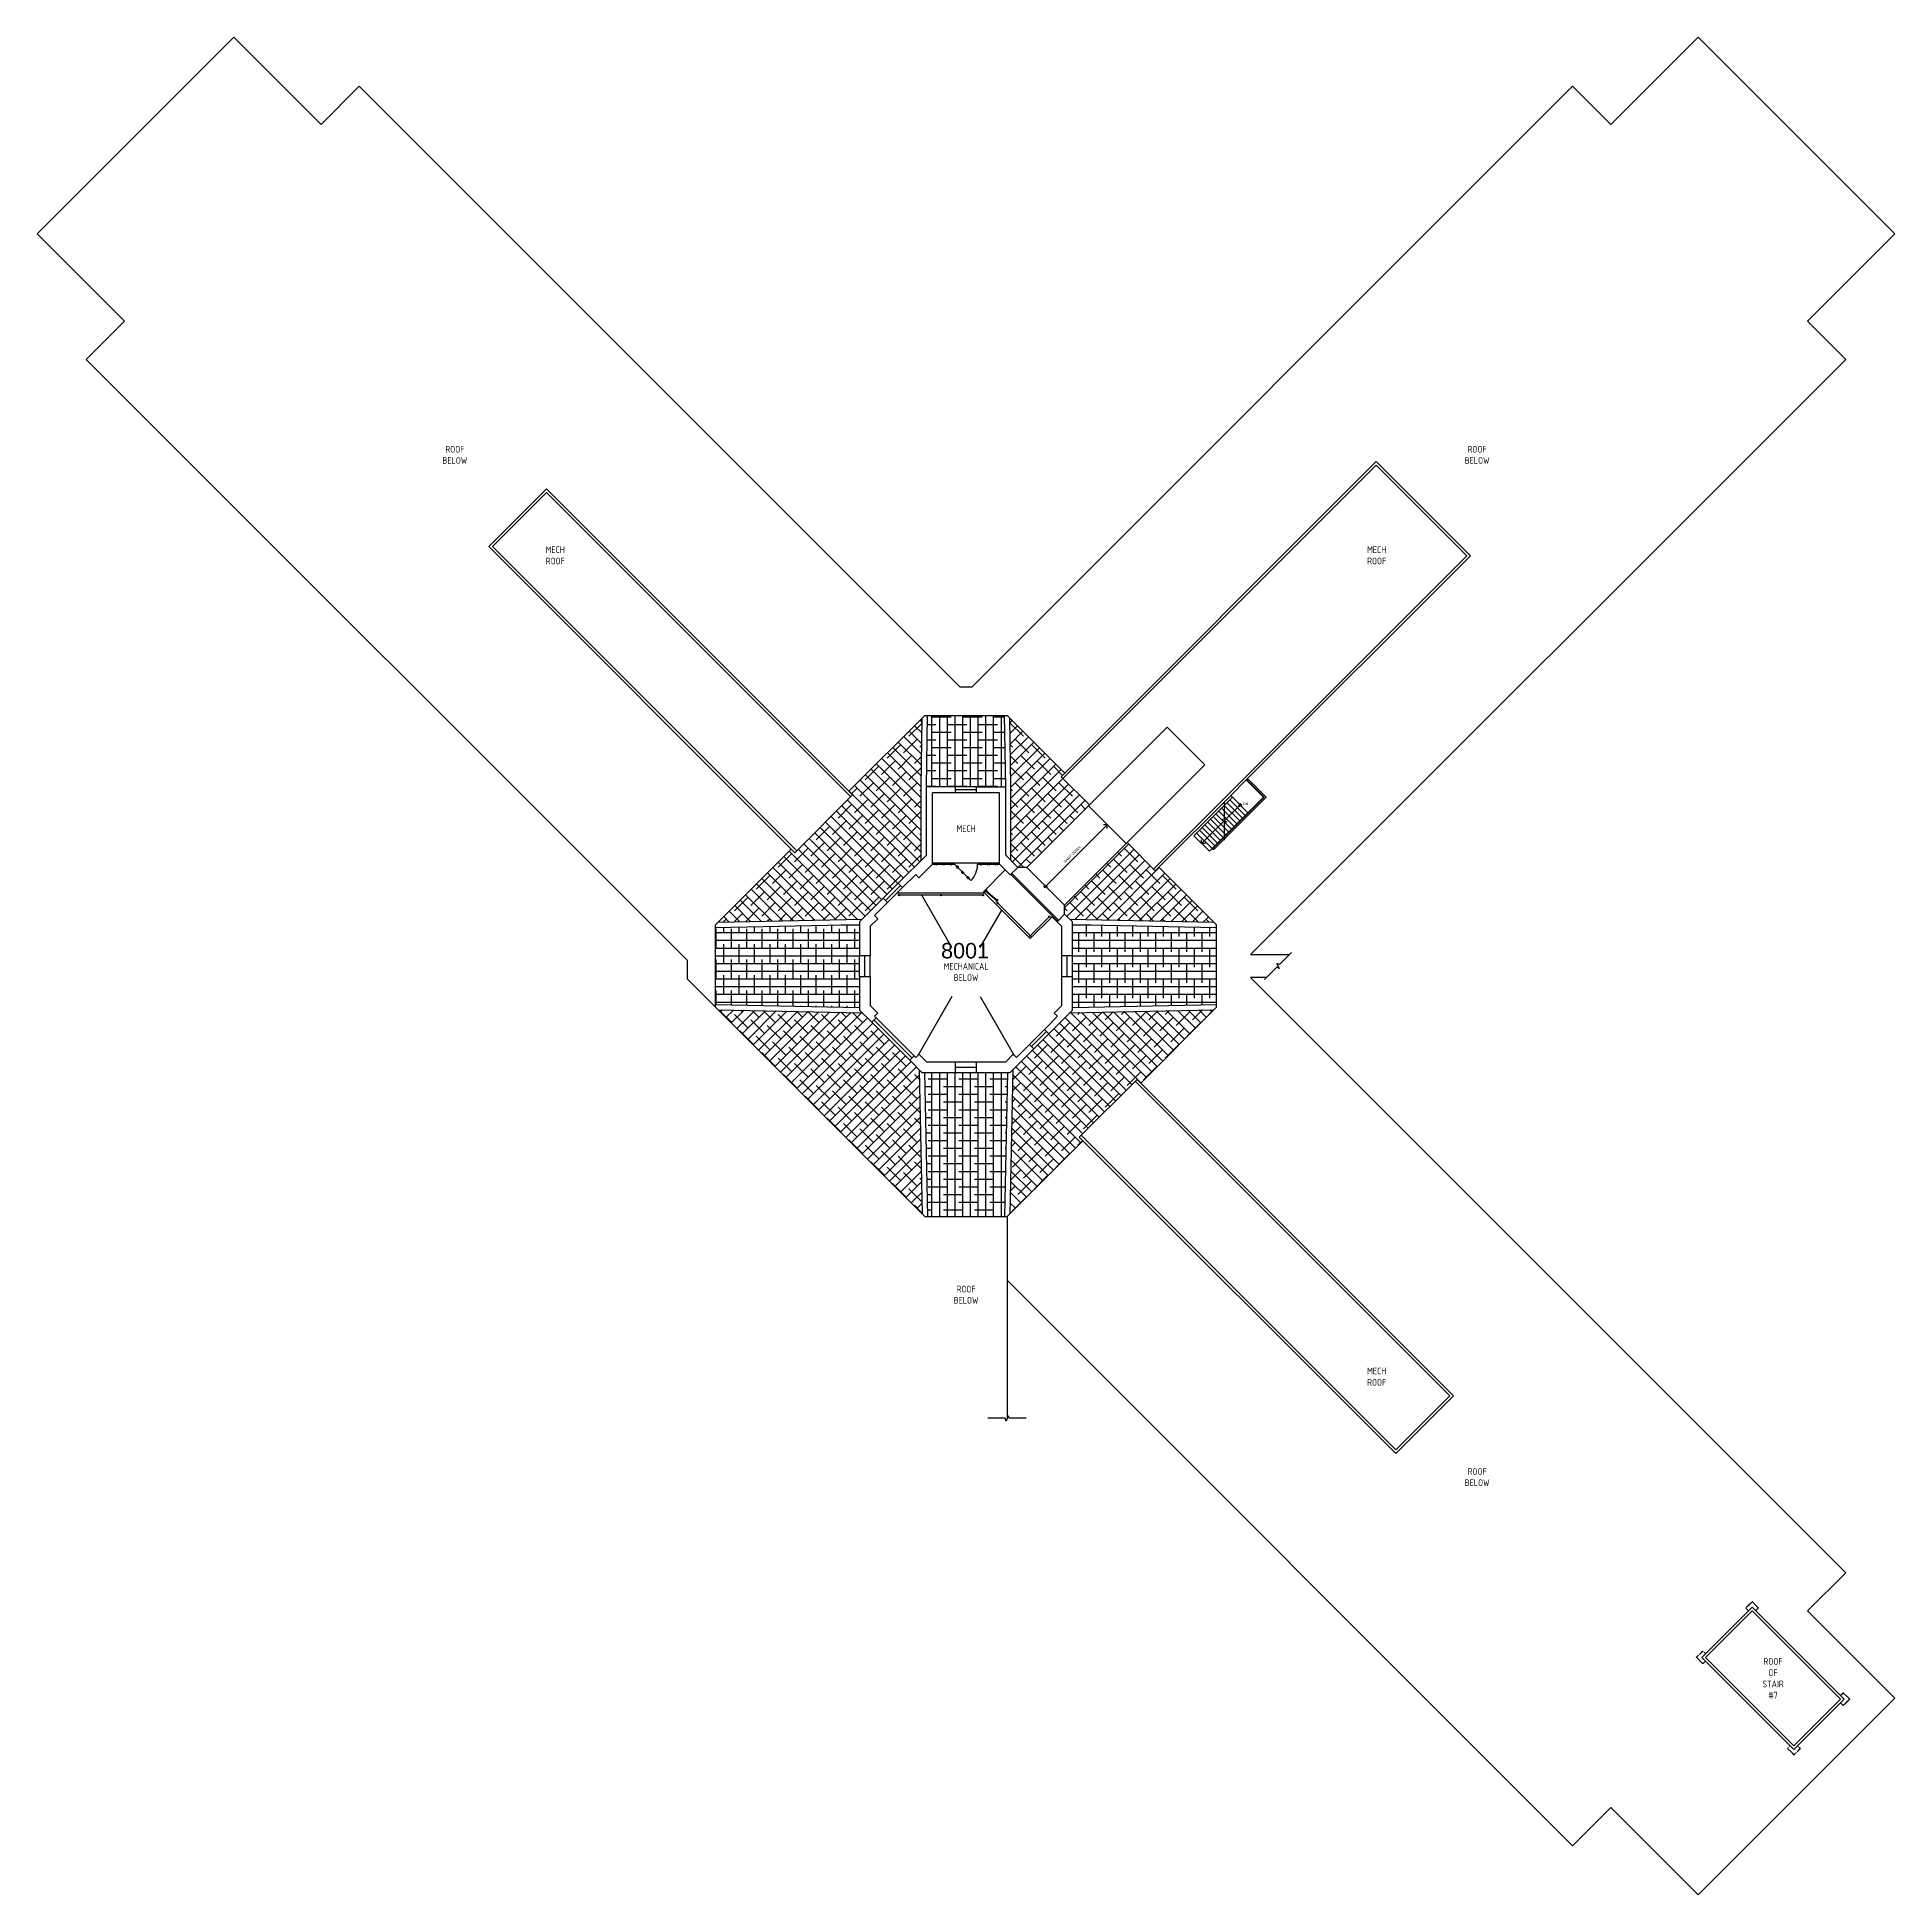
# Model space of a CAD drawing. Header units: inches. Extents: x -3312 to -422, y 111 to 3001.
import ezdxf
from ezdxf.enums import TextEntityAlignment as Align

# ---------------------------------------------------------------- set-up
doc = ezdxf.new("R2010")
doc.units = ezdxf.units.IN
doc.header["$MEASUREMENT"] = 0
doc.linetypes.add('HIDDEN', pattern=[0.375, 0.25, -0.125])
doc.layers.get('0').update_dxf_attribs({"linetype": 'CONTINUOUS'})
doc.layers.get('DEFPOINTS').update_dxf_attribs({"color": 31, "linetype": 'CONTINUOUS'})
for name, color, linetype in [('A-ANNO-ROOM', 4, 'CONTINUOUS'), ('A-ANNO-TEXT', 4, 'CONTINUOUS'), ('A-DOOR', 2, 'CONTINUOUS'), ('A-FLOR-FENCE', 5, 'CONTINUOUS'), ('A-FLOR-HRAL', 1, 'CONTINUOUS'), ('A-FLOR-STRS', 2, 'CONTINUOUS'), ('A-GLAZ', 2, 'CONTINUOUS'), ('A-GLAZ-SILL', 1, 'CONTINUOUS'), ('A-GLAZ-VENT', 2, 'ZIGZAG'), ('A-ROOF-FLSH', 8, 'CONTINUOUS'), ('A-ROOF-LEVL-MED', 3, 'CONTINUOUS'), ('A-ROOF-LEVL-THIN', 1, 'CONTINUOUS'), ('A-ROOF-PATT', 8, 'CONTINUOUS'), ('A-WALL-FULL', 6, 'CONTINUOUS'), ('A-WALL-HDDN', 1, 'HIDDEN')]:
    doc.layers.add(name, color=color, linetype=linetype)
doc.styles.add('11', font='dim', dxfattribs={"width": 0.85, "height": 10.5})
doc.styles.add('ARIAL', font='arial.ttf')
doc.linetypes.add('ZIGZAG', pattern='A,0.0001,-0.2,[131,ltypeshp.shx,S=0.2,R=0,X=-0.2,Y=0],-0.4,[131,ltypeshp.shx,S=0.2,R=180,X=0.2,Y=0],-0.2', length=0.8001)
doc.dimstyles.new('STANDARD$7', dxfattribs={"dimtxt": 0.18, "dimasz": 4, "dimexe": 0.18, "dimexo": 0.0625, "dimgap": 0.09, "dimtad": 0, "dimtih": 1, "dimtoh": 1, "dimdec": 4, "dimzin": 0, "dimdsep": 46, "dimtxsty": 'Standard', "dimcen": 0.09, "dimadec": 0, "dimazin": 0, "dimtfac": 1, "dimtdec": 4, "dimtofl": 0, "dimtmove": 0, "dimatfit": 3, "dimldrblk": 'ORIGIN', "dimfxl": 1, "dimtolj": 1, "dimtzin": 0, "dimarcsym": 0})

# ---------------------------------------------------------------- blocks, each defined once
blk = doc.blocks.new('_Origin')
at = {"lineweight": -2}
blk.add_line((0, 0), (-1, 0), dxfattribs=at)
blk.add_circle((0, 0), 0.5, dxfattribs=at)

msp = doc.modelspace()

# ---------------------------------------------------------------- hatches: boundary and pattern name
at = {"layer": 'A-ROOF-PATT'}
h = msp.add_hatch(dxfattribs=at)
h.set_pattern_fill('ANSI38', color=256, scale=96, angle=90, style=0)
h.paths.add_polyline_path([(-1936.7, 1835.1), (-1935, 1941.9), (-2049.1, 1827.9), (-2043.4, 1822.2), (-2133.2, 1732.4), (-2138.9, 1738.1), (-2252.8, 1624.1), (-2028.4, 1628.7), (-1995.7, 1661.4), (-1972.4, 1684.8), (-1936.7, 1720.4)])
h = msp.add_hatch(dxfattribs=at)
h.set_pattern_fill('ANSI38', color=256, scale=96, angle=225, style=0)
h.paths.add_polyline_path([(-1850.5, 1835), (-1805.3, 1835), (-1807.1, 1946), (-1927, 1946), (-1928.7, 1835), (-1883.5, 1835)])
h = msp.add_hatch(dxfattribs=at)
h.set_pattern_fill('ANSI38', color=256, scale=96, angle=180, style=0)
h.paths.add_polyline_path([(-1675.1, 1806.7), (-1718.9, 1850.5), (-1713.3, 1856.2), (-1799, 1941.9), (-1797.3, 1835.1), (-1797.3, 1720.4), (-1786.4, 1709.5), (-1772.6, 1709.2)])
h.paths.add_polyline_path([(-1713.9, 1650.5), (-1713.6, 1636.7), (-1705.6, 1628.7), (-1481.2, 1624.1), (-1566.9, 1709.8), (-1572.6, 1704.1), (-1616.4, 1748)])
h = msp.add_hatch(dxfattribs=at)
h.set_pattern_fill('ANSI38', color=256, scale=96, angle=315, style=0)
h.paths.add_polyline_path([(-2032.5, 1572.6), (-2032.5, 1620.6), (-2256.9, 1616), (-2256.9, 1496.1), (-2032.5, 1491.5), (-2032.5, 1539.6)])
h = msp.add_hatch(dxfattribs=at)
h.set_pattern_fill('ANSI38', color=256, scale=96, angle=135, style=0)
h.paths.add_polyline_path([(-1701.5, 1620.6), (-1701.5, 1572.6), (-1701.5, 1539.6), (-1701.5, 1491.5), (-1477.1, 1496.1), (-1477.1, 1616)])
h = msp.add_hatch(dxfattribs=at)
h.set_pattern_fill('ANSI38', color=256, scale=96, style=0)
h.paths.add_polyline_path([(-2013.7, 1468.7), (-2028.4, 1483.4), (-2252.8, 1488), (-1935.1, 1170.3), (-1939.7, 1394.7), (-1954.4, 1409.4)])
h = msp.add_hatch(dxfattribs=at)
h.set_pattern_fill('ANSI38', color=256, scale=96, angle=90, style=0)
h.paths.add_polyline_path([(-1705.6, 1483.4), (-1738.3, 1450.7), (-1761.7, 1427.4), (-1794.4, 1394.7), (-1799, 1170.3), (-1685, 1284.2), (-1690.7, 1289.9), (-1600.9, 1379.7), (-1595.2, 1374), (-1481.2, 1488)])
h = msp.add_hatch(dxfattribs=at)
h.set_pattern_fill('ANSI38', color=256, scale=96, angle=45, style=0)
h.paths.add_polyline_path([(-1927, 1166.2), (-1807.1, 1166.2), (-1802.5, 1390.6), (-1850.5, 1390.6), (-1883.5, 1390.6), (-1931.6, 1390.6)])

# ---------------------------------------------------------------- linework, layer by layer
at = {"layer": 'A-ANNO-TEXT'}
for p, q in [((-1889, 1585), (-1936, 1666.5)), ((-1844.9, 1585), (-1811.3, 1643.2)), ((-1889, 1508.7), (-1941.7, 1417.4)), ((-1844.9, 1508.7), (-1791.9, 1416.9))]:
    msp.add_line(p, q, dxfattribs=at)
for points in [[(-1647.2, 1769.9), (-1647.2, 1775.9), (-1653.2, 1775.9)], [(-1494.4, 1746.6), (-1500.4, 1746.6), (-1500.4, 1752.6)], [(-1360.5, 1577.1), (-1379.4, 1558.2), (-1383.3, 1560), (-1379.6, 1552.1), (-1383.6, 1554), (-1402.5, 1535.1)], [(-1773.4, 852.3), (-1800.1, 852.3), (-1801.6, 856.4), (-1804.6, 848.1), (-1806.1, 852.3), (-1832.8, 852.3)]]:
    msp.add_lwpolyline(points, dxfattribs=at)
at = {"layer": 'A-DOOR'}
msp.add_lwpolyline([(-1725.3, 1626.4), (-1796.7, 1697.8), (-1795.3, 1699.3), (-1723.8, 1627.8)], close=True, dxfattribs=at)
at = {"layer": 'A-FLOR-FENCE'}
for p, q in [((-1919.3, 1714.5), (-1885, 1714.5)), ((-1912.5, 1712.9), (-1915.8, 1716.2)), ((-1912.5, 1716.2), (-1915.8, 1712.9)), ((-1900.5, 1716.2), (-1903.8, 1712.9)), ((-1900.5, 1712.9), (-1903.8, 1716.2)), ((-1888.5, 1716.2), (-1891.8, 1712.9)), ((-1888.5, 1712.9), (-1891.8, 1716.2)), ((-1885, 1714.5), (-1859.6, 1689.1)), ((-1878.4, 1710.3), (-1883.1, 1710.3)), ((-1880.8, 1707.9), (-1880.8, 1712.7)), ((-1849, 1714.5), (-1814.8, 1714.5)), ((-1842.2, 1712.9), (-1845.6, 1716.2)), ((-1842.2, 1716.2), (-1845.6, 1712.9)), ((-1830.2, 1716.2), (-1833.6, 1712.9)), ((-1830.2, 1712.9), (-1833.6, 1716.2)), ((-1818.2, 1716.2), (-1821.6, 1712.9)), ((-1818.2, 1712.9), (-1821.6, 1716.2)), ((-1869.9, 1701.8), (-1874.7, 1701.8)), ((-1872.3, 1699.5), (-1872.3, 1704.2)), ((-1861.5, 1693.3), (-1866.2, 1693.3)), ((-1863.8, 1691), (-1863.8, 1695.7))]:
    msp.add_line(p, q, dxfattribs=at)
msp.add_arc((-1885, 1714.5), 36, 315, 360, dxfattribs=at)
at = {"layer": 'A-FLOR-HRAL'}
for p, q in [((-1906.9, 1666.5), (-1970.2, 1666.5)), ((-1841.7, 1666.5), (-1904.9, 1666.5)), ((-1767.7, 1603.8), (-1817.1, 1653.2)), ((-1766.3, 1603.8), (-1738, 1632.1))]:
    msp.add_line(p, q, dxfattribs=at)
msp.add_lwpolyline([(-1403.6, 1818, 0.414214), (-1403.6, 1819.4), (-1429, 1844.9, -1), (-1427.6, 1846.3), (-1400.7, 1819.4, -0.414214), (-1400.7, 1818), (-1481.4, 1737.4, -1), (-1482.8, 1738.8)], format="xyb", close=True, dxfattribs=at)
for centre in [(-1971.2, 1666.5), (-1905.9, 1666.5), (-1840.7, 1666.5), (-1817.8, 1653.9), (-1737.3, 1632.8), (-1767, 1603.1)]:
    msp.add_circle(centre, 1, dxfattribs=at)
at = {"layer": 'A-FLOR-STRS'}
for p, q in [((-1772.6, 1709.2), (-1554.2, 1927.6)), ((-1495.5, 1868.9), (-1554.2, 1927.6)), ((-1713.9, 1650.5), (-1495.5, 1868.9)), ((-1431.2, 1845.6), (-1455.2, 1821.5)), ((-1428.3, 1794.6), (-1455.2, 1821.5)), ((-1404.3, 1818.7), (-1431.2, 1845.6)), ((-1617.8, 1746.6), (-1676.5, 1805.3)), ((-1512.5, 1758.6), (-1452.4, 1818.7)), ((-1404.3, 1818.7), (-1488.4, 1734.5)), ((-1478.1, 1792.9), (-1454.1, 1768.9)), ((-1473.8, 1797.2), (-1449.8, 1773.2)), ((-1469.5, 1801.5), (-1445.5, 1777.5)), ((-1465.2, 1805.8), (-1441.2, 1781.8)), ((-1460.9, 1810.1), (-1436.9, 1786.1)), ((-1456.7, 1814.4), (-1432.6, 1790.4)), ((-1503.9, 1767.2), (-1479.8, 1743.1)), ((-1499.6, 1771.5), (-1475.5, 1747.4)), ((-1495.3, 1775.8), (-1471.3, 1751.7)), ((-1491, 1780.1), (-1467, 1756)), ((-1486.7, 1784.3), (-1462.7, 1760.3)), ((-1482.4, 1788.6), (-1458.4, 1764.6)), ((-1488.4, 1734.5), (-1512.5, 1758.6)), ((-1508.2, 1762.9), (-1484.1, 1738.8)), ((-1919.3, 1716.5), (-1814.8, 1716.5)), ((-1805.9, 1705.6), (-1839.8, 1671.7)), ((-1837.7, 1669.5), (-1974.2, 1669.5)), ((-1839.8, 1671.7), (-1767, 1598.9)), ((-1819.6, 1657.8), (-1836.4, 1671.9)), ((-1818.9, 1658.6), (-1835.8, 1672.7)), ((-1733, 1632.8), (-1767, 1598.9)), ((-1725.3, 1625), (-1733, 1632.8))]:
    msp.add_line(p, q, dxfattribs=at)
msp.add_lwpolyline([(-1713.6, 1636.7), (-1713.9, 1650.5), (-1772.6, 1709.2), (-1786.4, 1709.5)], dxfattribs=at)
for points in [[(-1835.6, 1674.5), (-1834.8, 1673.9), (-1837.4, 1670.8), (-1838.1, 1671.4)], [(-1817.2, 1659.1), (-1818, 1659.7), (-1820.5, 1656.7), (-1819.8, 1656)]]:
    msp.add_lwpolyline(points, close=True, dxfattribs=at)
at = {"layer": 'A-GLAZ'}
msp.add_line((-1850.5, 1830.3), (-1883.5, 1830.3), dxfattribs=at)
at = {"layer": 'A-GLAZ-SILL'}
for p, q in [((-1850.5, 1835), (-1883.5, 1835)), ((-1850.5, 1825.5), (-1883.5, 1825.5)), ((-1995.7, 1661.4), (-1972.4, 1684.8)), ((-1989, 1654.7), (-1965.7, 1678)), ((-2032.5, 1539.6), (-2032.5, 1572.6)), ((-2016, 1539.6), (-2016, 1572.6)), ((-1718, 1539.6), (-1718, 1572.6)), ((-1701.5, 1539.6), (-1701.5, 1572.6)), ((-2007, 1475.4), (-1947.7, 1416.1)), ((-2013.7, 1468.7), (-1954.4, 1409.4)), ((-1768.4, 1434.1), (-1745.1, 1457.4)), ((-1761.7, 1427.4), (-1738.3, 1450.7)), ((-1883.5, 1407.1), (-1850.5, 1407.1)), ((-1883.5, 1390.6), (-1850.5, 1390.6))]:
    msp.add_line(p, q, dxfattribs=at)
at = {"layer": 'A-GLAZ-VENT'}
for p, q in [((-1992.4, 1658.1), (-1969, 1681.4)), ((-2024.3, 1539.6), (-2024.3, 1572.6)), ((-1709.8, 1539.6), (-1709.8, 1572.6)), ((-2010.4, 1472.1), (-1951, 1412.7)), ((-1765, 1430.7), (-1741.7, 1454.1)), ((-1883.5, 1398.8), (-1850.5, 1398.8))]:
    msp.add_line(p, q, dxfattribs=at)
at = {"layer": 'A-ROOF-FLSH'}
for p, q in [((-1228.6, 2335.2), (-1716.1, 1847.7)), ((-1228.6, 2335.2), (-1087.8, 2194.5)), ((-2519.6, 2292.8), (-2603.8, 2208.7)), ((-2519.6, 2292.8), (-2046.2, 1819.4)), ((-2603.8, 2208.7), (-2130.4, 1735.3)), ((-1087.8, 2194.5), (-1575.4, 1707)), ((-1114, 887.2), (-1603.7, 1376.9)), ((-1198.2, 803), (-1687.9, 1292.7)), ((-1114, 887.2), (-1198.2, 803))]:
    msp.add_line(p, q, dxfattribs=at)
msp.add_lwpolyline([(-716.3, 480.3), (-578.7, 342.7), (-506.3, 415.2), (-643.8, 552.8)], close=True, dxfattribs=at)
at = {"layer": 'A-ROOF-LEVL-MED'}
for p, q in [((-1228.6, 2340.9), (-1713.3, 1856.2)), ((-1228.6, 2340.9), (-1082.2, 2194.5)), ((-2519.6, 2298.5), (-2609.4, 2208.7)), ((-2519.6, 2298.5), (-2043.4, 1822.2)), ((-2609.4, 2208.7), (-2133.2, 1732.4)), ((-1082.2, 2194.5), (-1431.2, 1845.6)), ((-2049.1, 1827.9), (-1931, 1946)), ((-1931, 1946), (-1803.1, 1946)), ((-1713.3, 1856.2), (-1803.1, 1946)), ((-2043.4, 1822.2), (-2133.2, 1732.4)), ((-1455.2, 1821.5), (-1566.9, 1709.8)), ((-2256.9, 1620), (-2138.9, 1738.1)), ((-1477.1, 1620), (-1566.9, 1709.8)), ((-2256.9, 1492.1), (-2256.9, 1620)), ((-1477.1, 1492.1), (-1477.1, 1620)), ((-1931, 1166.2), (-2256.9, 1492.1)), ((-1595.2, 1374), (-1477.1, 1492.1)), ((-1600.9, 1379.7), (-1690.7, 1289.9)), ((-1108.4, 887.2), (-1600.9, 1379.7)), ((-1803.1, 1166.2), (-1685, 1284.2)), ((-1198.2, 797.4), (-1690.7, 1289.9)), ((-1931, 1166.2), (-1803.1, 1166.2)), ((-1108.4, 887.2), (-1198.2, 797.4))]:
    msp.add_line(p, q, dxfattribs=at)
msp.add_lwpolyline([(-721.9, 480.3), (-578.7, 337.1), (-500.6, 415.2), (-643.8, 558.4)], close=True, dxfattribs=at)
at = {"layer": 'A-ROOF-LEVL-THIN'}
for p, q in [((-3312.3, 2695.2), (-3006.1, 3001.3)), ((-2870.4, 2865.6), (-3006.1, 3001.3)), ((-863.7, 2865.6), (-727.9, 3001.3)), ((-727.9, 3001.3), (-421.8, 2695.2)), ((-2811, 2925), (-2870.4, 2865.6)), ((-1876, 1990), (-2811, 2925)), ((-1858.1, 1990), (-923.1, 2925)), ((-923.1, 2925), (-863.7, 2865.6)), ((-3176.5, 2559.4), (-3312.3, 2695.2)), ((-557.5, 2559.4), (-421.8, 2695.2)), ((-3235.9, 2500), (-3176.5, 2559.4)), ((-498.1, 2500), (-557.5, 2559.4)), ((-2301, 1565), (-3235.9, 2500)), ((-1424.1, 1574.1), (-498.1, 2500)), ((-1858.1, 1990), (-1876, 1990)), ((-2301, 1565), (-2301, 1536.2)), ((-1424.1, 1574.1), (-1363.5, 1574.1)), ((-2256.9, 1492.1), (-2301, 1536.2)), ((-1424.1, 1538.1), (-498.1, 612.1)), ((-1399.5, 1538.1), (-1424.1, 1538.1)), ((-1803.1, 1166.2), (-1803.1, 852.3)), ((-498.1, 612.1), (-557.5, 552.8)), ((-557.5, 552.8), (-421.8, 417)), ((-727.9, 110.8), (-421.8, 417)), ((-923.1, 187.2), (-863.7, 246.6)), ((-863.7, 246.6), (-727.9, 110.8))]:
    msp.add_line(p, q, dxfattribs=at)
msp.add_lwpolyline([(-1803.1, 1067.2), (-923.1, 187.2)], dxfattribs=at)
at = {"layer": 'A-ROOF-PATT'}
for p, q in [((-1936.7, 1835.1), (-1935, 1941.9)), ((-1928.7, 1835), (-1927, 1946)), ((-1805.3, 1835), (-1807.1, 1946)), ((-1797.3, 1835.1), (-1799, 1941.9)), ((-1713.3, 1856.2), (-1718.9, 1850.5)), ((-1675.1, 1806.7), (-1718.9, 1850.5)), ((-1936.7, 1720.4), (-1936.7, 1835.1)), ((-1797.3, 1720.4), (-1797.3, 1835.1)), ((-1572.6, 1704.1), (-1616.4, 1748)), ((-1566.9, 1709.8), (-1572.6, 1704.1)), ((-2256.9, 1616), (-2032.5, 1620.6)), ((-2252.8, 1624.1), (-2028.4, 1628.7)), ((-1705.6, 1628.7), (-1481.2, 1624.1)), ((-1701.5, 1620.6), (-1477.1, 1616)), ((-2256.9, 1496.1), (-2032.5, 1491.5)), ((-2252.8, 1488), (-2028.4, 1483.4)), ((-1705.6, 1483.4), (-1481.2, 1488)), ((-1701.5, 1491.5), (-1477.1, 1496.1)), ((-1939.7, 1394.7), (-1935.1, 1170.3)), ((-1931.6, 1390.6), (-1927, 1166.2)), ((-1802.5, 1390.6), (-1807.1, 1166.2)), ((-1794.4, 1394.7), (-1799, 1170.3))]:
    msp.add_line(p, q, dxfattribs=at)
at = {"layer": 'A-WALL-FULL'}
for p, q in [((-1883.5, 1835), (-1928.7, 1835)), ((-1928.7, 1728.4), (-1928.7, 1835)), ((-1883.5, 1825.5), (-1919.3, 1825.5)), ((-1919.3, 1714.5), (-1919.3, 1825.5)), ((-1883.5, 1825.5), (-1883.5, 1835)), ((-1850.5, 1825.5), (-1850.5, 1835)), ((-1850.5, 1835), (-1805.3, 1835)), ((-1814.8, 1825.5), (-1850.5, 1825.5)), ((-1814.8, 1714.5), (-1814.8, 1825.5)), ((-1805.3, 1728.4), (-1805.3, 1835)), ((-1928.7, 1728.4), (-1972.4, 1684.8)), ((-1919.3, 1714.5), (-1940.4, 1693.5)), ((-1798.1, 1697.8), (-1814.8, 1714.5)), ((-1786.4, 1709.5), (-1805.3, 1728.4)), ((-1786.4, 1709.5), (-1798.1, 1697.8)), ((-1972.4, 1684.8), (-1965.7, 1678)), ((-1945.3, 1698.4), (-1965.7, 1678)), ((-1940.4, 1693.5), (-1945.3, 1698.4)), ((-1995.7, 1661.4), (-2032.5, 1624.6)), ((-1989, 1654.7), (-2009.4, 1634.4)), ((-1995.7, 1661.4), (-1989, 1654.7)), ((-2032.5, 1624.6), (-2032.5, 1572.6)), ((-2004.4, 1629.4), (-2016, 1617.8)), ((-2009.4, 1634.4), (-2004.4, 1629.4)), ((-1725.3, 1625), (-1713.6, 1636.7)), ((-1718, 1617.7), (-1725.3, 1625)), ((-1701.5, 1624.6), (-1713.6, 1636.7)), ((-1701.5, 1572.6), (-1701.5, 1624.6)), ((-2016, 1617.8), (-2016, 1572.6)), ((-1718, 1572.6), (-1718, 1617.7)), ((-2032.5, 1572.6), (-2016, 1572.6)), ((-1718, 1572.6), (-1701.5, 1572.6)), ((-2032.5, 1539.6), (-2016, 1539.6)), ((-2032.5, 1539.6), (-2032.5, 1487.5)), ((-2016, 1539.6), (-2016, 1494.4)), ((-1718, 1539.6), (-1701.5, 1539.6)), ((-1718, 1494.4), (-1718, 1539.6)), ((-1701.5, 1487.5), (-1701.5, 1539.6)), ((-2032.5, 1487.5), (-2013.7, 1468.7)), ((-2016, 1494.4), (-2004.4, 1482.7)), ((-2013.7, 1468.7), (-2007, 1475.4)), ((-2004.4, 1482.7), (-2009.4, 1477.8)), ((-2009.4, 1477.8), (-2007, 1475.4)), ((-1745.1, 1457.4), (-1724.7, 1477.8)), ((-1738.3, 1450.7), (-1701.5, 1487.5)), ((-1729.6, 1482.7), (-1718, 1494.4)), ((-1724.7, 1477.8), (-1729.6, 1482.7)), ((-1745.1, 1457.4), (-1738.3, 1450.7)), ((-1945.3, 1413.7), (-1940.4, 1418.7)), ((-1940.4, 1418.7), (-1928.7, 1407.1)), ((-1805.3, 1407.1), (-1793.7, 1418.7)), ((-1798.5, 1390.6), (-1761.7, 1427.4)), ((-1793.7, 1418.7), (-1788.7, 1413.7)), ((-1788.7, 1413.7), (-1768.4, 1434.1)), ((-1768.4, 1434.1), (-1761.7, 1427.4)), ((-1954.4, 1409.4), (-1947.7, 1416.1)), ((-1954.4, 1409.4), (-1935.6, 1390.6)), ((-1947.7, 1416.1), (-1945.3, 1413.7)), ((-1935.6, 1390.6), (-1883.5, 1390.6)), ((-1928.7, 1407.1), (-1883.5, 1407.1)), ((-1883.5, 1390.6), (-1883.5, 1407.1)), ((-1850.5, 1390.6), (-1850.5, 1407.1)), ((-1850.5, 1407.1), (-1805.3, 1407.1)), ((-1850.5, 1390.6), (-1798.5, 1390.6))]:
    msp.add_line(p, q, dxfattribs=at)
at = {"layer": 'A-WALL-HDDN'}
for points in [[(-638.1, 552.8), (-633.9, 557), (-643.8, 566.9), (-653.7, 557), (-649.5, 552.8)], [(-716.3, 474.6), (-720.5, 470.4), (-730.4, 480.3), (-720.5, 490.2), (-716.3, 485.9)], [(-506.3, 420.9), (-502, 425.1), (-492.1, 415.2), (-502, 405.3), (-506.3, 409.6)], [(-584.4, 342.7), (-588.6, 338.5), (-578.7, 328.6), (-568.8, 338.5), (-573.1, 342.7)]]:
    msp.add_lwpolyline(points, dxfattribs=at)
at = {"layer": 'DEFPOINTS'}
msp.add_lwpolyline([(-1465.2, 1811.5), (-1465.2, 1784.8), (-1469.4, 1783.3), (-1461.1, 1780.3), (-1465.2, 1778.8), (-1465.2, 1752.1)], dxfattribs=at)

# ---------------------------------------------------------------- texts
at = {"layer": 'A-ANNO-ROOM', "style": 'ARIAL'}
msp.add_text('8001', height=24, dxfattribs=at).set_placement((-1868.5, 1567.9), align=Align.CENTER)
at = {"layer": 'A-ANNO-TEXT', "char_height": 10.5, "attachment_point": 5, "style": '11'}
for s, insert, width in [('{\\Fdim;ROOF BELOW}', (-2662.3, 2351.4), 39.25), ('{\\Fdim;ROOF BELOW}', (-1071.7, 2351.4), 39.25), ('{\\Fdim;MECH\\PROOF}', (-2506.1, 2195.1), 39.25), ('{\\Fdim;MECH\\PROOF}', (-1228, 2195.1), 39.25), ('{\\Fdim;MECH}', (-1866.9, 1769.9), 39.25), ('MECHANICAL BELOW', (-1866.9, 1546.8), 39.25), ('{\\Fdim;ROOF BELOW}', (-1866.9, 1044.6), 39.25), ('{\\Fdim;MECH ROOF}', (-1228, 917), 39.25), ('{\\Fdim;ROOF BELOW}', (-1071.7, 760.8), 39.25), ('{\\Fdim;ROOF OF STAIR #7}', (-611.3, 447.7), 35.5)]:
    msp.add_mtext(s, dxfattribs=dict(at, insert=insert, width=width))
at = {"layer": 'A-ANNO-TEXT', "insert": (-1428, 1810.5), "char_height": 4, "width": 9.75, "attachment_point": 3}
msp.add_mtext('DN', dxfattribs=at)
at = {"layer": 'A-ANNO-TEXT', "insert": (-1715.7, 1718.7), "char_height": 4, "width": 41.825, "attachment_point": 1, "rotation": 45}
msp.add_mtext('RAMP DOWN', dxfattribs=at)

# ---------------------------------------------------------------- leaders
at = {"layer": 'A-ANNO-TEXT'}
for points in [[(-1440.3, 1806.7), (-1500.4, 1746.6)], [(-1743.3, 1679.8), (-1647.2, 1775.9)]]:
    msp.add_leader(points, dimstyle='STANDARD$7', override={"dimgap": 0.09, "dimtad": 0}, dxfattribs=at)

doc.saveas('drawing.dxf')
